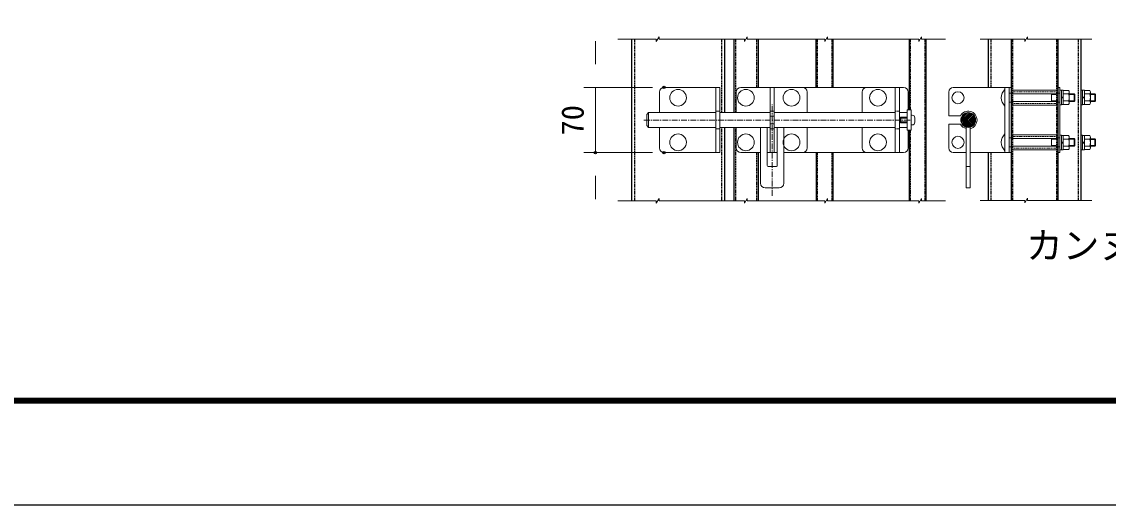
# Model space of a CAD drawing. Units: millimetres, scale not verified. Extents: x -4200 to 4200, y -2970 to 2970.
# Drawn here: x -2766 to -429, y -2970 to -1929 of the extents above; entities that cross this region are included whole.
import ezdxf
from ezdxf.enums import TextEntityAlignment as Align

# ---------------------------------------------------------------- set-up
doc = ezdxf.new("R2010")
doc.units = ezdxf.units.MM
doc.header["$LTSCALE"] = 10
doc.header["$PDMODE"] = 32
doc.header["$PDSIZE"] = 5
doc.linetypes.add('USER1', pattern=[2, 1.25, -0.25, 0.25, -0.25])
doc.linetypes.add('USER2', pattern=[0.375, 0.25, -0.125])
for name, color, linetype, lineweight in [('0-0_D-TTL-TXT', 7, 'Continuous', 25), ('0-1_D-TTL', 7, 'Continuous', 25), ('0-2_D-STR-DIM', 7, 'Continuous', 13), ('0-5_D-STR1', 1, 'Continuous', 25), ('0-8_D-STR3', 3, 'Continuous', 13), ('0-9_D-BMK', 2, 'USER1', 13)]:
    doc.layers.add(name, color=color, linetype=linetype, lineweight=lineweight)
doc.layers.add('0-4_DEFPOINTS', color=7, linetype='Continuous')
doc.styles.add('ＭＳ ゴシック', font='')
doc.styles.get('ＭＳ ゴシック').set_extended_font_data('MS Gothic')

msp = doc.modelspace()

# ---------------------------------------------------------------- linework, layer by layer
at = {"layer": '0-1_D-TTL', "color": 2}
msp.add_lwpolyline([(-4199.68, 2970.23), (4200.32, 2970.23), (4200.32, -2969.77), (-4199.68, -2969.77)], close=True, dxfattribs=at)
at = {"layer": '0-1_D-TTL'}
for points in [[(-3929.68, 2750.23), (3930.32, 2750.23), (3930.32, -2749.77), (-3929.68, -2749.77)], [(-3927.18, 2747.73), (3927.82, 2747.73), (3927.82, -2747.27), (-3927.18, -2747.27)], [(-3924.68, 2745.23), (3925.32, 2745.23), (3925.32, -2744.77), (-3924.68, -2744.77)], [(-3922.18, 2742.73), (3922.82, 2742.73), (3922.82, -2742.27), (-3922.18, -2742.27)], [(-3919.68, 2740.23), (3920.32, 2740.23), (3920.32, -2739.77), (-3919.68, -2739.77)]]:
    msp.add_lwpolyline(points, close=True, dxfattribs=at)
at = {"layer": '0-2_D-STR-DIM'}
for p, q in [((-1401.61, -1972.23), (-1395.69, -1961.98)), ((-1395.69, -1967.1), (-1395.69, -1961.98)), ((-1211.79, -1972.23), (-1205.87, -1961.98)), ((-1205.87, -1967.1), (-1205.87, -1961.98)), ((-1039.1, -1972.23), (-1033.18, -1961.98)), ((-1033.18, -1961.98), (-1033.18, -1967.1)), ((-836.68, -1972.23), (-830.76, -1961.98)), ((-608.88, -1972.23), (-602.97, -1961.98)), ((-602.97, -1967.1), (-602.97, -1961.98)), ((-1532.46, -2020.88), (-1532.46, -1970.88)), ((-1401.61, -1967.1), (-1484.34, -1967.1)), ((-1401.61, -1967.1), (-1401.61, -1972.23)), ((-1211.79, -1967.1), (-1395.69, -1967.1)), ((-1211.79, -1967.1), (-1211.79, -1972.23)), ((-1039.1, -1967.1), (-1205.87, -1967.1)), ((-1039.1, -1967.1), (-1039.1, -1972.23)), ((-836.68, -1967.1), (-1033.18, -1967.1)), ((-836.68, -1967.1), (-836.68, -1972.23)), ((-608.88, -1967.1), (-704.57, -1967.1)), ((-608.88, -1967.1), (-608.88, -1972.23)), ((-464.98, -1967.1), (-602.97, -1967.1)), ((-1409.73, -2070.88), (-1557.46, -2070.88)), ((-1532.46, -2070.88), (-1532.46, -2210.88)), ((-1409.73, -2210.88), (-1557.46, -2210.88)), ((-1532.46, -2260.88), (-1532.46, -2310.88)), ((-1401.61, -2319.79), (-1395.69, -2309.54)), ((-1395.69, -2314.66), (-1395.69, -2309.54)), ((-1211.79, -2319.79), (-1205.87, -2309.54)), ((-1205.87, -2314.66), (-1205.87, -2309.54)), ((-1039.1, -2319.79), (-1033.18, -2309.54)), ((-1033.18, -2314.66), (-1033.18, -2309.54)), ((-836.68, -2319.79), (-830.76, -2309.54)), ((-830.76, -2314.66), (-830.76, -2309.54)), ((-608.88, -2319.22), (-602.97, -2308.97)), ((-602.97, -2314.09), (-602.97, -2308.97)), ((-1401.61, -2314.66), (-1484.34, -2314.66)), ((-1401.61, -2314.66), (-1401.61, -2319.79)), ((-1211.79, -2314.66), (-1395.69, -2314.66)), ((-1211.79, -2314.66), (-1211.79, -2319.79)), ((-1039.1, -2314.66), (-1205.87, -2314.66)), ((-1039.1, -2314.66), (-1039.1, -2319.79)), ((-836.68, -2314.66), (-1033.18, -2314.66)), ((-836.68, -2314.66), (-836.68, -2319.79)), ((-779.15, -2314.66), (-830.76, -2314.66)), ((-608.88, -2314.09), (-704.57, -2314.09)), ((-608.88, -2314.09), (-608.88, -2319.22)), ((-464.98, -2314.09), (-602.97, -2314.09))]:
    msp.add_line(p, q, dxfattribs=at)
msp.add_lwpolyline([(-779.15, -1967.1), (-830.76, -1967.1), (-830.76, -1961.98)], dxfattribs=at)
at = {"layer": '0-4_DEFPOINTS'}
for p in [(-1384.73, -2070.88), (-1532.46, -2210.88), (-1384.73, -2210.88)]:
    msp.add_point(p, dxfattribs=at)
at = {"layer": '0-5_D-STR1'}
for p, q in [((-1454.72, -1967.1), (-1454.72, -2314.66)), ((-1254.72, -1967.1), (-1254.72, -2124.88)), ((-1234.72, -1967.1), (-1234.72, -2124.88)), ((-1182.72, -1967.1), (-1182.72, -2070.88)), ((-1058.22, -1967.1), (-1058.22, -2070.88)), ((-1021.72, -1967.1), (-1021.72, -2070.88)), ((-857.72, -1967.1), (-857.72, -2118.88)), ((-821.72, -1967.1), (-821.72, -2314.66)), ((-688.02, -1967.1), (-688.02, -2070.88)), ((-638.02, -1967.1), (-638.02, -2314.66)), ((-538.02, -1967.1), (-538.02, -2314.66)), ((-488.02, -1967.1), (-488.02, -2314.66)), ((-1254.72, -2156.88), (-1254.72, -2314.66)), ((-1234.72, -2156.88), (-1234.72, -2314.66)), ((-857.72, -2162.88), (-857.72, -2314.66)), ((-1182.72, -2210.88), (-1182.72, -2314.66)), ((-1057.72, -2210.88), (-1057.72, -2314.66)), ((-1021.72, -2210.88), (-1021.72, -2314.66)), ((-688.02, -2210.88), (-688.02, -2314.66))]:
    msp.add_line(p, q, dxfattribs=at)
at = {"layer": '0-5_D-STR1', "linetype": 'USER2'}
for p, q in [((-1448.32, -1967.1), (-1448.32, -2314.66)), ((-1261.12, -1967.1), (-1261.12, -2124.88)), ((-1231.52, -1967.1), (-1231.52, -2124.88)), ((-1185.92, -1967.1), (-1185.92, -2070.88)), ((-1055.32, -1967.1), (-1055.32, -2070.88)), ((-1024.12, -1967.1), (-1024.12, -2070.88)), ((-855.32, -1967.1), (-855.32, -2118.88)), ((-824.12, -1967.1), (-824.12, -2314.66)), ((-681.62, -1967.1), (-681.62, -2070.88)), ((-635.62, -1967.1), (-635.62, -2314.66)), ((-540.42, -1967.1), (-540.42, -2314.66)), ((-494.42, -1967.1), (-494.42, -2314.66)), ((-1261.12, -2156.88), (-1261.12, -2314.66)), ((-1231.52, -2156.88), (-1231.52, -2314.66)), ((-855.32, -2162.88), (-855.32, -2314.66)), ((-1185.92, -2210.88), (-1185.92, -2314.66)), ((-1055.32, -2210.88), (-1055.32, -2314.66)), ((-1024.12, -2210.88), (-1024.12, -2314.66)), ((-681.62, -2210.88), (-681.62, -2314.66))]:
    msp.add_line(p, q, dxfattribs=at)
at = {"layer": '0-8_D-STR3'}
for p, q in [((-1264.73, -2070.88), (-1384.73, -2070.88)), ((-1273.73, -2070.88), (-1273.73, -2210.88)), ((-1264.73, -2070.88), (-1264.73, -2210.88)), ((-869.72, -2070.88), (-1219.72, -2070.88)), ((-1156.72, -2070.88), (-1156.72, -2210.88)), ((-1086.72, -2070.88), (-1156.72, -2070.88)), ((-1147.72, -2070.88), (-1147.72, -2210.88)), ((-948.73, -2070.88), (-878.73, -2070.88)), ((-887.73, -2070.88), (-887.73, -2210.88)), ((-878.73, -2070.88), (-878.73, -2210.88)), ((-762.62, -2070.88), (-638.02, -2070.88)), ((-651.62, -2070.88), (-651.62, -2210.88)), ((-651.62, -2074.88), (-651.62, -2110.88)), ((-642.62, -2070.88), (-642.62, -2210.88)), ((-638.02, -2070.88), (-638.02, -2210.88)), ((-638.02, -2076.98), (-638.02, -2108.78)), ((-540.42, -2076.98), (-635.62, -2076.98)), ((-538.02, -2070.88), (-538.02, -2210.88)), ((-538.02, -2070.88), (-533.42, -2070.88)), ((-533.42, -2070.88), (-533.42, -2210.88)), ((-533.42, -2076.38), (-533.42, -2108.88)), ((-530.22, -2076.38), (-533.42, -2076.38)), ((-533.42, -2076.38), (-533.42, -2108.38)), ((-530.22, -2076.38), (-530.22, -2108.38)), ((-530.22, -2076.98), (-526.22, -2076.98)), ((-530.22, -2107.78), (-530.22, -2076.98)), ((-526.22, -2076.98), (-526.22, -2107.78)), ((-526.22, -2077.38), (-526.22, -2107.38)), ((-526.22, -2077.38), (-514.62, -2077.38)), ((-488.02, -2076.38), (-488.02, -2108.38)), ((-484.82, -2076.38), (-488.02, -2076.38)), ((-484.82, -2076.38), (-484.82, -2108.38)), ((-484.82, -2107.78), (-484.82, -2076.98)), ((-484.82, -2076.98), (-480.82, -2076.98)), ((-480.82, -2076.98), (-480.82, -2107.78)), ((-480.82, -2077.38), (-480.82, -2107.38)), ((-480.82, -2077.38), (-469.22, -2077.38)), ((-1394.73, -2080.88), (-1394.73, -2124.88)), ((-1229.72, -2080.88), (-1229.72, -2124.88)), ((-1076.72, -2124.88), (-1076.72, -2080.88)), ((-958.73, -2124.88), (-958.73, -2080.88)), ((-859.72, -2118.88), (-859.72, -2080.88)), ((-772.62, -2080.88), (-772.62, -2131.88)), ((-638.02, -2083.38), (-642.62, -2083.38)), ((-642.62, -2102.38), (-638.02, -2102.38)), ((-635.62, -2084.88), (-540.42, -2084.88)), ((-635.62, -2100.88), (-540.42, -2100.88)), ((-551.62, -2100.88), (-551.62, -2084.88)), ((-551.62, -2086.24), (-540.42, -2086.24)), ((-551.62, -2099.53), (-540.42, -2099.53)), ((-533.42, -2083.38), (-538.02, -2083.38)), ((-538.02, -2102.38), (-533.42, -2102.38)), ((-526.22, -2091.38), (-530.22, -2091.38)), ((-526.22, -2093.38), (-530.22, -2093.38)), ((-526.22, -2084.88), (-514.62, -2084.88)), ((-526.22, -2099.88), (-514.62, -2099.88)), ((-513.22, -2080.83), (-513.22, -2103.92)), ((-513.22, -2084.88), (-502.98, -2084.88)), ((-513.22, -2086.24), (-501.62, -2086.24)), ((-513.22, -2099.53), (-501.62, -2099.53)), ((-513.22, -2100.88), (-502.98, -2100.88)), ((-502.98, -2100.88), (-502.98, -2084.88)), ((-502.98, -2084.88), (-501.62, -2086.24)), ((-501.62, -2099.53), (-502.98, -2100.88)), ((-501.62, -2099.53), (-501.62, -2086.24)), ((-480.82, -2091.38), (-484.82, -2091.38)), ((-480.82, -2093.38), (-484.82, -2093.38)), ((-480.82, -2084.88), (-469.22, -2084.88)), ((-480.82, -2099.88), (-469.22, -2099.88)), ((-467.82, -2080.83), (-467.82, -2103.92)), ((-467.82, -2084.88), (-458.38, -2084.88)), ((-467.82, -2084.88), (-467.82, -2100.88)), ((-467.82, -2086.24), (-457.02, -2086.24)), ((-467.82, -2099.53), (-457.02, -2099.53)), ((-467.82, -2100.88), (-458.38, -2100.88)), ((-458.38, -2100.88), (-458.38, -2084.88)), ((-458.38, -2084.88), (-457.02, -2086.24)), ((-457.02, -2099.53), (-458.38, -2100.88)), ((-457.02, -2099.53), (-457.02, -2086.24)), ((-1418.22, -2124.88), (-1422.22, -2128.88)), ((-1418.22, -2124.88), (-1273.73, -2124.88)), ((-1418.22, -2124.88), (-1418.22, -2156.88)), ((-1273.73, -2121.88), (-1264.73, -2121.88)), ((-1264.73, -2124.88), (-1156.72, -2124.88)), ((-1147.72, -2121.88), (-1156.72, -2121.88)), ((-1147.72, -2124.88), (-887.73, -2124.88)), ((-878.73, -2124.88), (-862.22, -2124.88)), ((-853.22, -2118.88), (-862.22, -2118.88)), ((-862.22, -2118.88), (-862.22, -2162.88)), ((-862.22, -2124.88), (-862.22, -2156.88)), ((-862.22, -2124.88), (-862.22, -2156.88)), ((-853.22, -2162.88), (-853.22, -2118.88)), ((-746.58, -2140.39), (-731.12, -2124.93)), ((-745.85, -2136.12), (-735.39, -2125.66)), ((-635.62, -2108.78), (-540.42, -2108.78)), ((-530.22, -2108.38), (-533.42, -2108.38)), ((-526.22, -2107.78), (-530.22, -2107.78)), ((-526.22, -2107.38), (-514.62, -2107.38)), ((-484.82, -2108.38), (-488.02, -2108.38)), ((-480.82, -2107.78), (-484.82, -2107.78)), ((-480.82, -2107.38), (-469.22, -2107.38)), ((-1422.22, -2152.88), (-1422.22, -2128.88)), ((-1156.72, -2132.88), (-1147.72, -2132.88)), ((-1156.72, -2148.88), (-1147.72, -2148.88)), ((-877.23, -2136.88), (-875.23, -2134.88)), ((-862.22, -2136.88), (-877.23, -2136.88)), ((-877.23, -2136.88), (-877.23, -2144.88)), ((-877.23, -2144.88), (-875.23, -2146.88)), ((-862.22, -2144.88), (-877.23, -2144.88)), ((-875.23, -2134.88), (-875.23, -2146.88)), ((-862.22, -2134.88), (-875.23, -2134.88)), ((-862.22, -2146.88), (-875.23, -2146.88)), ((-853.22, -2151.38), (-853.22, -2130.38)), ((-851.42, -2130.38), (-853.22, -2130.38)), ((-845.42, -2145.38), (-845.42, -2136.38)), ((-747.36, -2131.88), (-772.62, -2131.88)), ((-747.36, -2149.88), (-772.62, -2149.88)), ((-772.62, -2149.88), (-772.62, -2200.88)), ((-744.48, -2148.89), (-736.47, -2140.88)), ((-743.02, -2150.97), (-732.94, -2140.88)), ((-736.47, -2140.88), (-730.62, -2135.04)), ((-732.94, -2140.88), (-730.62, -2138.57)), ((-730.62, -2135.04), (-722.62, -2127.03)), ((-730.62, -2138.57), (-720.54, -2128.49)), ((-727.34, -2156.51), (-715, -2144.16)), ((-1418.22, -2156.88), (-1422.22, -2152.88)), ((-1273.73, -2156.88), (-1418.22, -2156.88)), ((-1394.73, -2156.88), (-1394.73, -2200.88)), ((-1273.73, -2159.88), (-1264.73, -2159.88)), ((-1156.72, -2156.88), (-1264.73, -2156.88)), ((-1229.72, -2200.88), (-1229.72, -2156.88)), ((-1177.22, -2156.88), (-1177.22, -2276.88)), ((-1163.22, -2156.88), (-1163.22, -2238.88)), ((-1147.72, -2159.88), (-1156.72, -2159.88)), ((-887.73, -2156.88), (-1147.72, -2156.88)), ((-1141.22, -2156.88), (-1141.22, -2238.88)), ((-1127.22, -2156.88), (-1127.22, -2276.88)), ((-1076.72, -2200.88), (-1076.72, -2156.88)), ((-958.73, -2156.88), (-958.73, -2200.88)), ((-862.22, -2156.88), (-878.73, -2156.88)), ((-862.22, -2162.88), (-853.22, -2162.88)), ((-859.72, -2200.88), (-859.72, -2162.88)), ((-859.72, -2162.88), (-859.72, -2200.88)), ((-851.42, -2151.38), (-853.22, -2151.38)), ((-735.12, -2156.24), (-735.12, -2286.88)), ((-726.12, -2156.24), (-726.12, -2286.88)), ((-720.68, -2153.38), (-718.13, -2150.82)), ((-651.62, -2206.88), (-651.62, -2170.88)), ((-638.02, -2172.98), (-638.02, -2204.78)), ((-540.42, -2172.98), (-635.62, -2172.98)), ((-533.42, -2205.38), (-533.42, -2173.38)), ((-530.22, -2173.38), (-533.42, -2173.38)), ((-530.22, -2205.38), (-530.22, -2173.38)), ((-484.82, -2173.38), (-488.02, -2173.38)), ((-488.02, -2205.38), (-488.02, -2173.38)), ((-484.82, -2205.38), (-484.82, -2173.38)), ((-642.62, -2179.38), (-638.02, -2179.38)), ((-635.62, -2180.88), (-540.42, -2180.88)), ((-635.62, -2196.88), (-540.42, -2196.88)), ((-551.62, -2180.88), (-551.62, -2196.88)), ((-551.62, -2182.24), (-540.42, -2182.24)), ((-551.62, -2195.53), (-540.42, -2195.53)), ((-538.02, -2179.38), (-533.42, -2179.38)), ((-526.22, -2173.98), (-530.22, -2173.98)), ((-530.22, -2173.98), (-530.22, -2204.78)), ((-526.22, -2188.38), (-530.22, -2188.38)), ((-526.22, -2190.38), (-530.22, -2190.38)), ((-526.22, -2204.78), (-526.22, -2173.98)), ((-526.22, -2174.38), (-514.62, -2174.38)), ((-526.22, -2204.38), (-526.22, -2174.38)), ((-526.22, -2181.88), (-514.62, -2181.88)), ((-526.22, -2196.88), (-514.62, -2196.88)), ((-513.22, -2200.94), (-513.22, -2177.85)), ((-513.22, -2180.88), (-502.98, -2180.88)), ((-513.22, -2182.24), (-501.62, -2182.24)), ((-513.22, -2195.53), (-501.62, -2195.53)), ((-513.22, -2196.88), (-502.98, -2196.88)), ((-501.62, -2182.24), (-502.98, -2180.88)), ((-502.98, -2180.88), (-502.98, -2196.88)), ((-502.98, -2196.88), (-501.62, -2195.53)), ((-501.62, -2182.24), (-501.62, -2195.53)), ((-484.82, -2173.98), (-484.82, -2204.78)), ((-480.82, -2173.98), (-484.82, -2173.98)), ((-480.82, -2188.38), (-484.82, -2188.38)), ((-480.82, -2190.38), (-484.82, -2190.38)), ((-480.82, -2204.78), (-480.82, -2173.98)), ((-480.82, -2174.38), (-469.22, -2174.38)), ((-480.82, -2204.38), (-480.82, -2174.38)), ((-480.82, -2181.88), (-469.22, -2181.88)), ((-480.82, -2196.88), (-469.22, -2196.88)), ((-467.82, -2200.94), (-467.82, -2177.85)), ((-467.82, -2181.39), (-458.38, -2181.39)), ((-467.82, -2181.39), (-467.82, -2197.39)), ((-467.82, -2182.75), (-457.02, -2182.75)), ((-467.82, -2196.04), (-457.02, -2196.04)), ((-458.38, -2181.39), (-457.02, -2182.75)), ((-457.02, -2196.04), (-457.02, -2182.75)), ((-1264.73, -2210.88), (-1384.73, -2210.88)), ((-1177.22, -2210.88), (-1219.72, -2210.88)), ((-1163.22, -2210.88), (-1141.22, -2210.88)), ((-869.72, -2210.88), (-1127.22, -2210.88)), ((-948.73, -2210.88), (-869.72, -2210.88)), ((-878.73, -2210.88), (-938.73, -2210.88)), ((-762.62, -2210.88), (-735.12, -2210.88)), ((-726.12, -2210.88), (-638.02, -2210.88)), ((-638.02, -2198.38), (-642.62, -2198.38)), ((-635.62, -2204.78), (-540.42, -2204.78)), ((-533.42, -2198.38), (-538.02, -2198.38)), ((-538.02, -2210.88), (-533.42, -2210.88)), ((-530.22, -2205.38), (-533.42, -2205.38)), ((-530.22, -2204.78), (-526.22, -2204.78)), ((-526.22, -2204.38), (-514.62, -2204.38)), ((-484.82, -2205.38), (-488.02, -2205.38)), ((-484.82, -2204.78), (-480.82, -2204.78)), ((-480.82, -2204.38), (-469.22, -2204.38)), ((-467.82, -2197.39), (-458.38, -2197.39)), ((-1143.22, -2240.88), (-1161.22, -2240.88)), ((-735.12, -2240.88), (-726.12, -2240.88)), ((-1137.22, -2286.88), (-1167.22, -2286.88)), ((-735.12, -2286.88), (-726.12, -2286.88))]:
    msp.add_line(p, q, dxfattribs=at)
at = {"layer": '0-8_D-STR3', "linetype": 'USER2'}
for p, q in [((-540.42, -2080.18), (-635.62, -2080.18)), ((-887.73, -2121.88), (-878.73, -2121.88)), ((-635.62, -2105.58), (-540.42, -2105.58)), ((-887.73, -2159.88), (-878.73, -2159.88)), ((-540.42, -2176.18), (-635.62, -2176.18)), ((-635.62, -2201.58), (-540.42, -2201.58))]:
    msp.add_line(p, q, dxfattribs=at)
at = {"layer": '0-8_D-STR3'}
for points in [[(-746.37, -2143.71), (-743.54, -2140.88), (-730.62, -2127.97), (-727.8, -2125.14)], [(-745.6, -2146.48), (-740.01, -2140.88), (-730.62, -2131.5), (-725.03, -2125.91)], [(-741.28, -2152.77), (-730.62, -2142.11), (-729.4, -2140.88), (-718.74, -2130.22)], [(-739.27, -2154.29), (-730.62, -2145.64), (-725.86, -2140.88), (-717.22, -2132.24)], [(-736.96, -2155.51), (-730.62, -2149.18), (-722.33, -2140.88), (-715.99, -2134.55)], [(-734.31, -2156.4), (-730.62, -2152.71), (-718.79, -2140.88), (-715.11, -2137.2)], [(-731.21, -2156.83), (-730.62, -2156.25), (-715.26, -2140.88), (-714.68, -2140.3)], [(-457.02, -2196.04), (-458.38, -2197.39), (-458.38, -2181.39)]]:
    msp.add_lwpolyline(points, dxfattribs=at)
for centre, radius in [((-1354.73, -2092.88), 18), ((-1208.72, -2092.88), 18), ((-1110.72, -2092.88), 18), ((-924.73, -2092.88), 18), ((-752.62, -2092.88), 13), ((-730.62, -2140.88), 16), ((-1354.73, -2188.88), 18), ((-1208.72, -2188.88), 18), ((-1110.72, -2188.88), 18), ((-924.73, -2188.88), 18), ((-752.62, -2188.88), 13)]:
    msp.add_circle(centre, radius, dxfattribs=at)
for centre, radius, start, end in [((-1384.73, -2080.88), 10, 90, 180), ((-1219.72, -2080.88), 10, 90, 180), ((-1086.72, -2080.88), 10, 0, 90), ((-948.73, -2080.88), 10, 90, 180), ((-869.72, -2080.88), 10, 0, 90), ((-762.62, -2080.88), 10, 90, 180), ((-635.37, -2092.88), 24.25, 132.07502, 227.92498), ((-518.91, -2081.13), 5.7, 318.83491, 41.16509), ((-473.51, -2081.13), 5.7, 318.83491, 41.16509), ((-518.92, -2103.63), 5.7, 318.86505, 41.13495), ((-534.01, -2092.38), 20.79, 338.85295, 21.14705), ((-473.52, -2103.63), 5.7, 318.86505, 41.13495), ((-488.61, -2092.38), 20.79, 338.85295, 21.14705), ((-730.62, -2140.88), 19, 283.70023, 151.72629), ((-851.42, -2136.38), 6, 0, 90), ((-851.42, -2145.38), 6, 270, 0), ((-730.62, -2140.88), 19, 208.27371, 256.29977), ((-635.37, -2188.88), 24.25, 132.07502, 227.92498), ((-518.92, -2178.13), 5.7, 318.86505, 41.13495), ((-534.01, -2189.38), 20.79, 338.85295, 21.14705), ((-518.91, -2200.63), 5.7, 318.83491, 41.16509), ((-473.52, -2178.13), 5.7, 318.86505, 41.13495), ((-488.61, -2189.38), 20.79, 338.85295, 21.14705), ((-473.51, -2200.63), 5.7, 318.83491, 41.16509), ((-1384.73, -2200.88), 10, 180, 270), ((-1219.72, -2200.88), 10, 180, 270), ((-1086.72, -2200.88), 10, 270, 0), ((-948.73, -2200.88), 10, 180, 270), ((-869.72, -2200.88), 10, 270, 0), ((-869.72, -2200.88), 10, 270, 0), ((-762.62, -2200.88), 10, 180, 270), ((-1161.22, -2238.88), 2, 180, 270), ((-1143.22, -2238.88), 2, 270, 0), ((-1167.22, -2276.88), 10, 180, 270), ((-1137.22, -2276.88), 10, 270, 0)]:
    msp.add_arc(centre, radius, start, end, dxfattribs=at)
at = {"layer": '0-9_D-BMK'}
for p, q in [((-1152.22, -2303.86), (-1152.22, -2107.42)), ((-1428.22, -2140.88), (-853.22, -2140.88))]:
    msp.add_line(p, q, dxfattribs=at)

# ---------------------------------------------------------------- texts
at = {"layer": '0-0_D-TTL-TXT', "style": 'ＭＳ ゴシック'}
msp.add_text('カンヌキ取付詳細図', height=57.7, dxfattribs=at).set_placement((-605.98, -2456.78), align=Align.BOTTOM_LEFT)
at = {"layer": '0-2_D-STR-DIM', "style": 'ＭＳ ゴシック'}
msp.add_text('70', height=48.09, rotation=90, dxfattribs=at).set_placement((-1543.21, -2174.13), align=Align.BOTTOM_LEFT)

doc.saveas('drawing.dxf')
